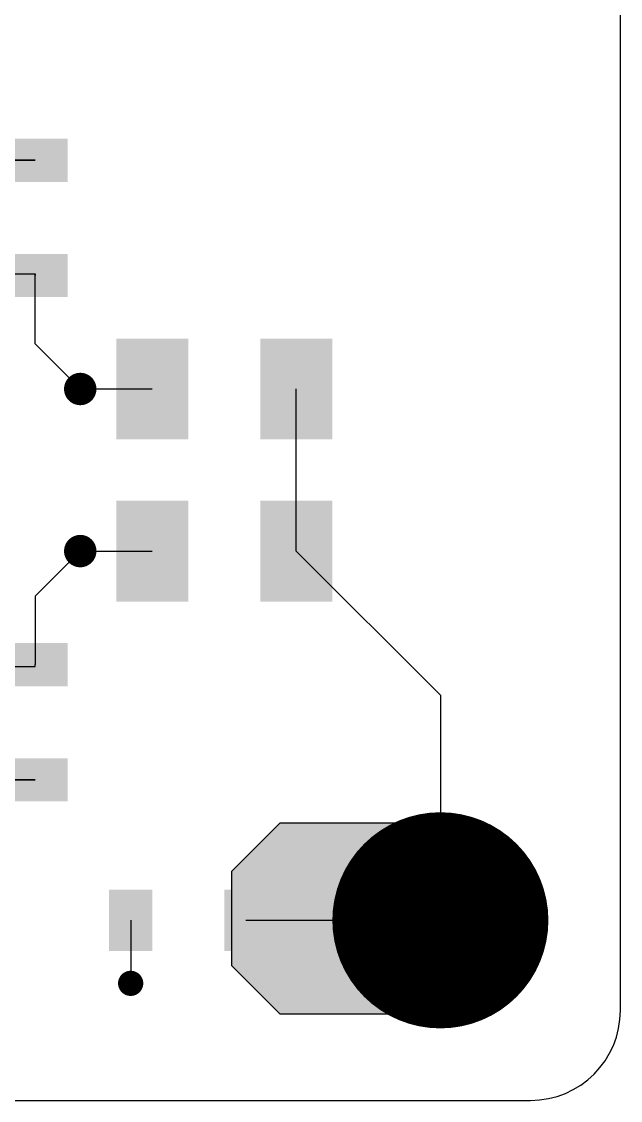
# Model space of a CAD drawing. Extents: x 295 to 953, y 10 to 290.
# Drawn here: x 779.2 to 812.5, y 80 to 139.9 of the extents above; entities that cross this region are included whole.
import ezdxf

# ---------------------------------------------------------------- set-up
doc = ezdxf.new("R2010")
doc.units = 0
doc.header["$LTSCALE"] = 5
doc.header["$MEASUREMENT"] = 0
doc.layers.get('0').update_dxf_attribs({"linetype": 'CONTINUOUS', "lineweight": 25})
doc.layers.add('16_COMP_GBR', color=4, linetype='CONTINUOUS')

msp = doc.modelspace()

# ---------------------------------------------------------------- linework, layer by layer
at = {"color": 7}
for points, const_width in [([(782.028, 119.5, 1), (782.928, 119.5, 1)], 0.9), ([(782.028, 110.5, 1), (782.928, 110.5, 1)], 0.9), ([(799.478, 90, 1), (805.478, 90, 1)], 6), ([(784.928, 86.5, 1), (785.628, 86.5, 1)], 0.7)]:
    msp.add_lwpolyline(points, format="xyb", close=True, dxfattribs=dict(at, const_width=const_width))
for points in [[(781.778, 133.4), (781.778, 131), (778.178, 133.4), (778.178, 131)], [(781.778, 127), (781.778, 124.6), (778.178, 127), (778.178, 124.6)], [(788.478, 122.3), (788.478, 116.7), (784.478, 122.3), (784.478, 116.7)], [(796.478, 122.3), (796.478, 116.7), (792.478, 122.3), (792.478, 116.7)], [(788.478, 113.3), (788.478, 107.7), (784.478, 113.3), (784.478, 107.7)], [(796.478, 113.3), (796.478, 107.7), (792.478, 113.3), (792.478, 107.7)], [(781.778, 105.4), (781.778, 103), (778.178, 105.4), (778.178, 103)], [(781.778, 99), (781.778, 96.6), (778.178, 99), (778.178, 96.6)], [(786.478, 91.7), (786.478, 88.3), (784.078, 91.7), (784.078, 88.3)], [(792.878, 91.7), (792.878, 88.3), (790.478, 91.7), (790.478, 88.3)]]:
    msp.add_solid(points, dxfattribs=at)
at = {"layer": '16_COMP_GBR', "color": 7}
for p, q in [((812.478, 85), (812.478, 255)), ((772.478, 132.2), (779.978, 132.2)), ((779.978, 132.2), (777.478, 132.2)), ((772.478, 125.9), (779.978, 125.9)), ((779.978, 122), (779.978, 125.9)), ((779.978, 125.9), (779.978, 125.8)), ((782.478, 119.5), (779.978, 122)), ((782.478, 119.5), (786.478, 119.5)), ((794.478, 110.5), (794.478, 119.5)), ((782.478, 110.5), (779.978, 108)), ((782.478, 110.5), (786.478, 110.5)), ((794.478, 110.5), (802.478, 102.5)), ((779.978, 108), (779.978, 104.2)), ((772.478, 104.1), (779.978, 104.1)), ((779.978, 104.1), (779.978, 104.2)), ((802.478, 102.5), (802.478, 90)), ((772.478, 97.8), (779.978, 97.8)), ((779.978, 97.8), (777.478, 97.8)), ((793.56, 95.4), (790.878, 92.718)), ((804.278, 95.4), (793.56, 95.4)), ((804.278, 84.8), (804.278, 95.4)), ((790.878, 92.718), (790.878, 87.482)), ((785.278, 90), (785.278, 86.5)), ((791.678, 90), (802.478, 90)), ((790.878, 87.482), (793.56, 84.8)), ((793.56, 84.8), (804.278, 84.8)), ((557.478, 80), (807.478, 80))]:
    msp.add_line(p, q, dxfattribs=at)
msp.add_arc((807.478, 85), 5, 270, 0, dxfattribs=at)
for points in [[(790.878, 92.718), (793.56, 95.4), (804.278, 92.718), (804.278, 95.4)], [(793.56, 95.4), (793.56, 95.4), (804.278, 95.4), (793.56, 95.4)], [(790.878, 87.482), (790.878, 92.718), (804.278, 87.482), (804.278, 92.718)], [(793.56, 84.8), (790.878, 87.482), (804.278, 84.8), (804.278, 87.482)]]:
    msp.add_solid(points, dxfattribs=at)

doc.saveas('drawing.dxf')
